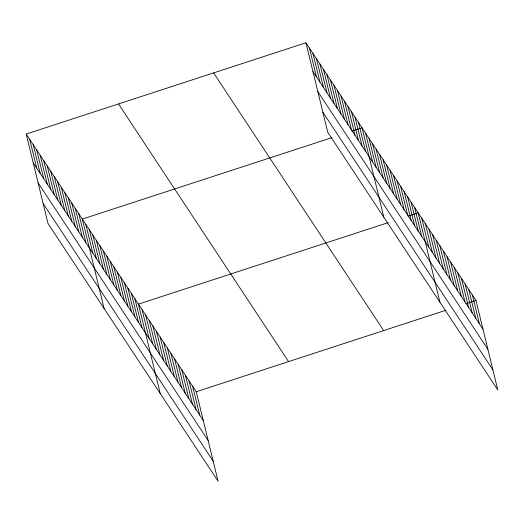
<?xml version="1.0" encoding="UTF-8"?>
<svg xmlns="http://www.w3.org/2000/svg" width="524" height="524" viewBox="0 0 524 524"><rect width="100%" height="100%" fill="white"/><g stroke="black" fill="none" stroke-linecap="round" stroke-linejoin="round"><path stroke-width="0.79" d="M26.2 134.052L196.258 391.729L218.076 481.215L48.018 223.545L26.2 134.052L305.924 42.785L475.982 300.455L497.8 389.948L327.742 132.271L305.924 42.785M332.046 137.602L82.32 219.084L104.132 308.577M352.043 131.079L362.045 127.817L383.863 217.303M388.166 222.635L138.441 304.117L160.252 393.609M408.163 216.111L418.165 212.849L439.977 302.335M196.258 391.729L445.983 310.247M465.987 303.717L475.982 300.455M312.933 71.533L482.99 329.203M317.819 91.576L487.877 349.246M322.856 112.228L492.914 369.898M213.615 72.901L383.673 330.579M118.509 103.935L288.567 361.606M33.209 162.8L203.266 420.477M38.095 182.85L208.152 440.52M43.132 203.502L213.189 461.172M472.373 294.979L479.381 323.727M468.757 289.503L475.766 318.251M465.142 284.028L472.15 312.776M461.533 278.552L468.535 307.3M457.917 273.076L464.926 301.824M454.301 267.6L461.31 296.348M450.686 262.124L457.694 290.872M447.077 256.649L454.085 285.397M443.461 251.173L450.47 279.921M439.846 245.697L446.854 274.445M436.237 240.221L443.239 268.976M432.621 234.745L439.629 263.5M429.005 229.276L436.014 258.024M425.39 223.8L432.398 252.548M421.781 218.325L428.789 247.073M414.654 207.53L421.663 236.278M411.15 202.218L418.159 230.966M407.639 196.906L414.648 225.654M404.135 191.588L411.144 220.335M400.624 186.275L407.633 215.023M397.12 180.957L404.128 209.705M393.609 175.645L400.618 204.393M390.105 170.333L397.113 199.081M386.594 165.014L393.603 193.762M383.09 159.702L390.098 188.45M379.579 154.383L386.588 183.138M376.075 149.071L383.083 177.819M372.564 143.759L379.572 172.507M369.06 138.441L376.068 167.189M365.549 133.129L372.557 161.877M358.54 122.498L365.542 151.246M355.03 117.186L362.038 145.934M351.525 111.867L358.527 140.622M348.015 106.555L355.023 135.303M344.51 101.243L351.512 129.991M341 95.925L348.008 124.673M337.495 90.613L344.497 119.361M333.985 85.301L340.993 114.049M330.48 79.982L337.482 108.73M326.969 74.67L333.978 103.418M323.465 69.351L330.474 98.106M319.954 64.039L326.963 92.787M316.45 58.727L323.459 87.475M312.939 53.409L319.948 82.157M309.435 48.097L316.444 76.845M192.649 386.254L199.657 415.001M189.033 380.778L196.042 409.526M185.417 375.302L192.426 404.05M181.802 369.826L188.81 398.574M178.193 364.35L185.201 393.098M174.577 358.875L181.586 387.622M170.962 353.399L177.97 382.147M167.353 347.923L174.361 376.671M163.737 342.447L170.745 371.195M160.121 336.971L167.13 365.719M156.506 331.496L163.514 360.243M152.897 326.02L159.905 354.768M149.281 320.544L156.29 349.292M145.665 315.068L152.674 343.816M142.056 309.592L149.058 338.34M134.93 298.804L141.939 327.552M131.426 293.492L138.434 322.24M127.915 288.174L134.923 316.922M124.411 282.862L131.419 311.61M120.9 277.55L127.908 306.298M117.396 272.231L124.404 300.979M113.885 266.919L120.893 295.667M110.381 261.6L117.389 290.355M106.87 256.288L113.878 285.036M103.366 250.976L110.374 279.724M99.855 245.658L106.863 274.406M96.35 240.346L103.359 269.094M92.84 235.034L99.848 263.782M89.335 229.715L96.344 258.463M85.825 224.403L92.833 253.151M78.81 213.772L85.818 242.52M75.305 208.46L82.314 237.208M71.795 203.142L78.803 231.89M68.29 197.83L75.299 226.578M64.78 192.518L71.788 221.266M61.275 187.199L68.284 215.947M57.764 181.887L64.773 210.635M54.26 176.568L61.269 205.316M50.749 171.256L57.758 200.004M47.245 165.944L54.254 194.692M43.734 160.626L50.743 189.374M40.23 155.314L47.239 184.062M36.719 150.002L43.728 178.749M33.215 144.683L40.224 173.431M29.704 139.371L36.713 168.119"/></g></svg>
